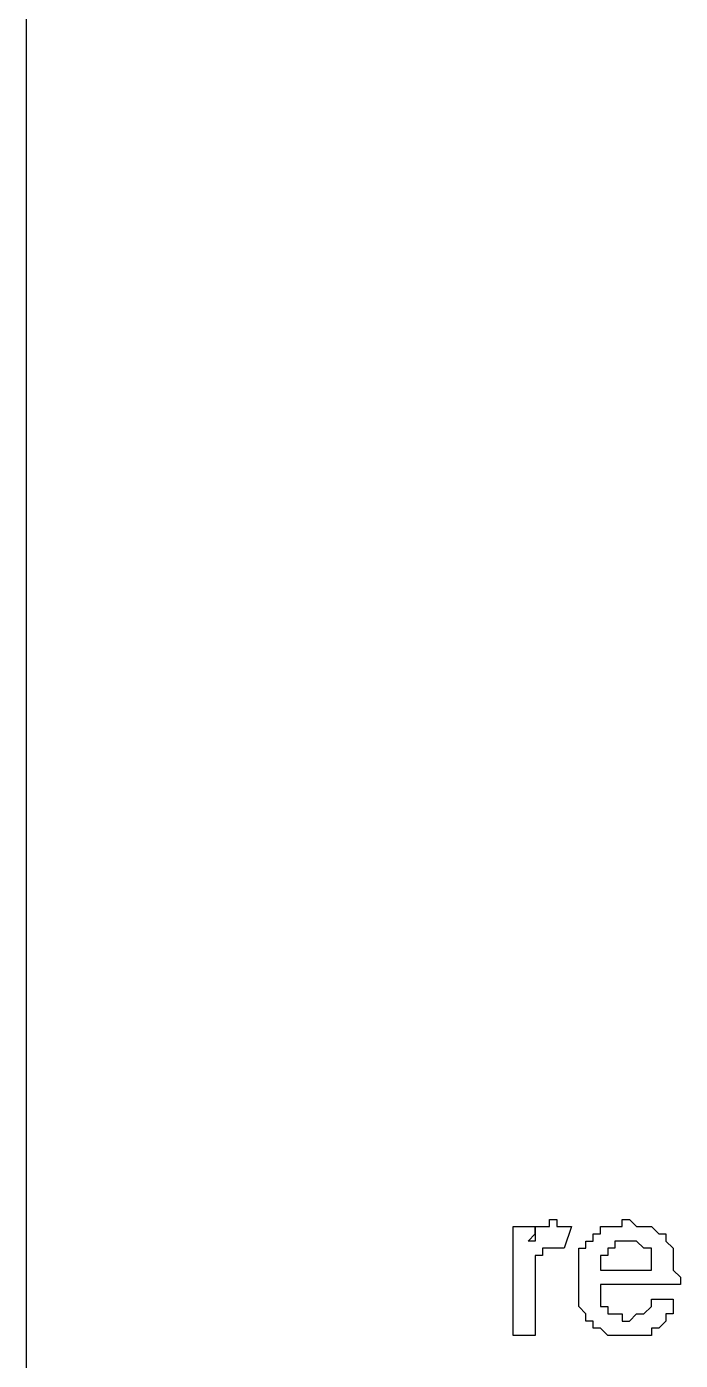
# Model space of a CAD drawing. Header units: inches. Extents: x -628 to 1537, y -1730 to 336.
# Drawn here: x 810.82 to 834.65, y -316.31 to -267.72 of the extents above; entities that cross this region are included whole.
import ezdxf

# ---------------------------------------------------------------- set-up
doc = ezdxf.new("R2010")
doc.units = ezdxf.units.IN
doc.layers.get('0').update_dxf_attribs({"linetype": 'CONTINUOUS'})

msp = doc.modelspace()

# ---------------------------------------------------------------- linework, layer by layer
at = {"color": 5}
msp.add_line((810.815, -632.943), (810.815, 156.277), dxfattribs=at)
at = {"color": 6}
for p, q in [((828.558, -315.401), (828.558, -311.427)), ((828.558, -311.427), (829.352, -311.427)), ((829.352, -311.427), (829.352, -311.959)), ((829.352, -311.696), (829.352, -311.427)), ((829.352, -311.427), (829.352, -311.427)), ((829.352, -311.427), (829.621, -311.427)), ((829.621, -311.427), (829.621, -311.427)), ((829.621, -311.427), (829.621, -311.427)), ((829.621, -311.427), (829.621, -311.427)), ((829.621, -311.427), (829.621, -311.427)), ((829.621, -311.427), (829.884, -311.427)), ((829.884, -311.427), (829.884, -311.171)), ((829.884, -311.171), (829.884, -311.171)), ((829.884, -311.171), (829.884, -311.171)), ((829.884, -311.171), (830.147, -311.171)), ((829.884, -311.427), (829.884, -311.427)), ((830.147, -311.171), (830.147, -311.427)), ((830.147, -311.427), (830.147, -311.427)), ((830.147, -311.427), (830.409, -311.427)), ((830.678, -311.427), (830.409, -312.222)), ((830.409, -311.427), (830.409, -311.427)), ((830.409, -311.427), (830.409, -311.427)), ((830.409, -311.427), (830.409, -311.427)), ((830.409, -311.427), (830.678, -311.427)), ((830.678, -311.427), (830.678, -311.427)), ((830.678, -311.427), (830.678, -311.427)), ((830.678, -311.427), (830.678, -311.427)), ((830.678, -311.427), (830.678, -311.427)), ((831.742, -311.696), (831.742, -311.427)), ((831.742, -311.427), (831.742, -311.427)), ((831.742, -311.427), (831.742, -311.427)), ((831.742, -311.427), (832.005, -311.427)), ((832.005, -311.427), (832.005, -311.427)), ((832.005, -311.427), (832.005, -311.427)), ((832.005, -311.427), (832.005, -311.427)), ((832.005, -311.427), (832.267, -311.427)), ((832.267, -311.427), (832.267, -311.427)), ((832.267, -311.427), (832.267, -311.427)), ((832.267, -311.427), (832.267, -311.427)), ((832.267, -311.427), (832.53, -311.427)), ((832.53, -311.427), (832.53, -311.171)), ((832.53, -311.171), (832.53, -311.171)), ((832.53, -311.171), (832.799, -311.171)), ((832.799, -311.171), (832.799, -311.171)), ((832.799, -311.171), (832.799, -311.171)), ((832.799, -311.171), (832.799, -311.171)), ((832.799, -311.171), (833.056, -311.427)), ((833.056, -311.427), (833.056, -311.427)), ((833.056, -311.427), (833.056, -311.427)), ((833.056, -311.427), (833.056, -311.427)), ((833.056, -311.427), (833.325, -311.427)), ((833.325, -311.427), (833.325, -311.427)), ((833.325, -311.427), (833.325, -311.427)), ((833.325, -311.427), (833.325, -311.427)), ((833.325, -311.427), (833.594, -311.427)), ((833.594, -311.427), (833.594, -311.427)), ((833.594, -311.427), (833.594, -311.427)), ((833.594, -311.427), (833.594, -311.427)), ((833.594, -311.427), (833.863, -311.696)), ((829.096, -311.959), (829.352, -311.696)), ((829.352, -311.696), (829.352, -311.696)), ((829.352, -311.696), (829.352, -311.696)), ((829.352, -311.696), (829.352, -311.696)), ((831.473, -311.959), (831.473, -311.696)), ((831.473, -311.696), (831.473, -311.696)), ((831.473, -311.696), (831.473, -311.696)), ((831.473, -311.696), (831.473, -311.696)), ((831.473, -311.696), (831.473, -311.696)), ((831.473, -311.696), (831.742, -311.696)), ((833.863, -311.696), (833.863, -311.696)), ((833.863, -311.696), (833.863, -311.696)), ((833.863, -311.696), (833.863, -311.696)), ((833.863, -311.696), (833.863, -311.696)), ((833.863, -311.696), (834.119, -311.696)), ((834.119, -311.696), (834.119, -311.959)), ((829.352, -311.959), (829.096, -311.959)), ((829.096, -311.959), (829.096, -311.959)), ((829.884, -312.222), (829.621, -312.222)), ((829.621, -312.222), (829.621, -312.222)), ((829.621, -312.222), (829.621, -312.222)), ((829.621, -312.222), (829.621, -312.222)), ((829.621, -312.222), (829.621, -312.491)), ((830.147, -312.222), (829.884, -312.222)), ((829.884, -312.222), (829.884, -312.222)), ((829.884, -312.222), (829.884, -312.222)), ((829.884, -312.222), (829.884, -312.222)), ((829.884, -312.222), (829.884, -312.222)), ((830.409, -312.222), (830.147, -312.222)), ((830.147, -312.222), (830.147, -312.222)), ((830.147, -312.222), (830.147, -312.222)), ((830.147, -312.222), (830.147, -312.222)), ((830.409, -312.222), (830.409, -312.222)), ((830.409, -312.222), (830.409, -312.222)), ((830.947, -312.491), (830.947, -312.222)), ((830.947, -312.222), (831.204, -312.222)), ((831.204, -312.222), (831.204, -311.959)), ((831.204, -311.959), (831.204, -311.959)), ((831.204, -311.959), (831.204, -311.959)), ((831.204, -311.959), (831.473, -311.959)), ((831.204, -312.222), (831.204, -312.222)), ((831.204, -312.222), (831.204, -312.222)), ((831.204, -312.222), (831.204, -312.222)), ((832.267, -312.222), (832.005, -312.222)), ((832.005, -312.222), (832.005, -312.222)), ((832.005, -312.222), (832.005, -312.222)), ((832.005, -312.222), (832.005, -312.222)), ((832.005, -312.222), (832.005, -312.491)), ((832.53, -311.959), (832.267, -311.959)), ((832.267, -311.959), (832.267, -311.959)), ((832.267, -311.959), (832.267, -311.959)), ((832.267, -311.959), (832.267, -312.222)), ((832.799, -311.959), (832.53, -311.959)), ((832.53, -311.959), (832.53, -311.959)), ((832.53, -311.959), (832.53, -311.959)), ((832.53, -311.959), (832.53, -311.959)), ((833.056, -311.959), (832.799, -311.959)), ((832.799, -311.959), (832.799, -311.959)), ((832.799, -311.959), (832.799, -311.959)), ((832.799, -311.959), (832.799, -311.959)), ((833.325, -312.222), (833.056, -311.959)), ((833.056, -311.959), (833.056, -311.959)), ((833.056, -311.959), (833.056, -311.959)), ((833.056, -311.959), (833.056, -311.959)), ((833.594, -312.222), (833.325, -312.222)), ((833.325, -312.222), (833.325, -312.222)), ((833.325, -312.222), (833.325, -312.222)), ((833.325, -312.222), (833.325, -312.222)), ((833.325, -312.222), (833.325, -312.222)), ((833.594, -313.022), (833.594, -312.222)), ((834.119, -311.959), (834.119, -311.959)), ((834.119, -311.959), (834.119, -311.959)), ((834.119, -311.959), (834.119, -311.959)), ((834.119, -311.959), (834.388, -312.222)), ((834.388, -312.222), (834.388, -312.222)), ((834.388, -312.222), (834.388, -312.222)), ((834.388, -312.222), (834.388, -312.222)), ((834.388, -312.222), (834.388, -312.222)), ((834.388, -312.222), (834.388, -312.491)), ((829.621, -312.491), (829.352, -312.491)), ((829.352, -312.491), (829.352, -312.491)), ((829.352, -312.491), (829.352, -312.491)), ((829.352, -312.491), (829.352, -312.755)), ((829.352, -312.755), (829.352, -312.755)), ((829.352, -312.755), (829.352, -312.755)), ((829.352, -312.755), (829.352, -312.755)), ((829.352, -312.755), (829.352, -313.022)), ((829.621, -312.491), (829.621, -312.491)), ((830.947, -312.755), (830.947, -312.491)), ((830.947, -312.491), (830.947, -312.491)), ((830.947, -312.491), (830.947, -312.491)), ((830.947, -312.491), (830.947, -312.491)), ((830.947, -313.022), (830.947, -312.755)), ((830.947, -312.755), (830.947, -312.755)), ((830.947, -312.755), (830.947, -312.755)), ((832.005, -312.491), (831.742, -312.491)), ((831.742, -312.491), (831.742, -312.491)), ((831.742, -312.491), (831.742, -312.755)), ((831.742, -312.755), (831.742, -312.755)), ((831.742, -312.755), (831.742, -312.755)), ((831.742, -312.755), (831.742, -312.755)), ((831.742, -312.755), (831.742, -313.022)), ((832.005, -312.491), (832.005, -312.491)), ((834.388, -312.491), (834.388, -312.491)), ((834.388, -312.491), (834.388, -312.491)), ((834.388, -312.491), (834.388, -312.491)), ((834.388, -312.491), (834.388, -312.755)), ((834.388, -312.755), (834.388, -312.755)), ((834.388, -312.755), (834.388, -312.755)), ((834.388, -312.755), (834.388, -312.755)), ((834.388, -312.755), (834.388, -313.022)), ((829.352, -313.022), (829.352, -313.022)), ((829.352, -313.022), (829.352, -313.022)), ((829.352, -313.022), (829.352, -313.28)), ((829.352, -313.28), (829.352, -313.28)), ((829.352, -313.28), (829.352, -315.401)), ((830.947, -313.28), (830.947, -313.022)), ((830.947, -313.022), (830.947, -313.022)), ((830.947, -313.022), (830.947, -313.022)), ((830.947, -313.022), (830.947, -313.022)), ((830.947, -313.547), (830.947, -313.28)), ((830.947, -313.28), (830.947, -313.28)), ((830.947, -313.28), (830.947, -313.28)), ((831.742, -313.022), (831.742, -313.022)), ((831.742, -313.022), (833.594, -313.022)), ((834.388, -313.022), (834.388, -313.022)), ((834.388, -313.022), (834.388, -313.022)), ((834.388, -313.022), (834.651, -313.28)), ((834.651, -313.28), (834.651, -313.28)), ((834.651, -313.28), (834.651, -313.28)), ((834.651, -313.28), (834.651, -313.547)), ((830.947, -313.815), (830.947, -313.547)), ((830.947, -313.547), (830.947, -313.547)), ((830.947, -313.547), (830.947, -313.547)), ((830.947, -314.073), (830.947, -313.815)), ((830.947, -313.815), (830.947, -313.815)), ((830.947, -313.815), (830.947, -313.815)), ((834.651, -313.547), (831.742, -313.547)), ((831.742, -313.547), (831.742, -314.339)), ((834.651, -313.547), (834.651, -313.547)), ((834.651, -313.547), (834.651, -313.547)), ((834.651, -313.547), (834.651, -313.547)), ((830.947, -314.339), (830.947, -314.073)), ((830.947, -314.073), (830.947, -314.073)), ((830.947, -314.073), (830.947, -314.073)), ((830.947, -314.073), (830.947, -314.073)), ((831.204, -314.607), (830.947, -314.339)), ((830.947, -314.339), (830.947, -314.339)), ((830.947, -314.339), (830.947, -314.339)), ((830.947, -314.339), (830.947, -314.339)), ((831.742, -314.339), (832.005, -314.339)), ((832.005, -314.339), (832.005, -314.339)), ((832.005, -314.339), (832.005, -314.339)), ((832.005, -314.339), (832.005, -314.339)), ((832.005, -314.339), (832.005, -314.607)), ((833.325, -314.607), (833.594, -314.339)), ((833.594, -314.339), (833.594, -314.073)), ((833.594, -314.073), (833.594, -314.073)), ((833.594, -314.073), (833.594, -314.073)), ((833.594, -314.073), (833.594, -314.073)), ((833.594, -314.073), (834.388, -314.073)), ((833.594, -314.339), (833.594, -314.339)), ((833.594, -314.339), (833.594, -314.339)), ((833.594, -314.339), (833.594, -314.339)), ((834.388, -314.073), (834.388, -314.073)), ((834.388, -314.073), (834.388, -314.339)), ((834.388, -314.339), (834.388, -314.339)), ((834.388, -314.339), (834.388, -314.339)), ((834.388, -314.339), (834.388, -314.339)), ((834.388, -314.339), (834.388, -314.607)), ((831.204, -314.876), (831.204, -314.607)), ((831.204, -314.607), (831.204, -314.607)), ((831.204, -314.607), (831.204, -314.607)), ((831.204, -314.607), (831.204, -314.607)), ((831.204, -314.607), (831.204, -314.607)), ((832.005, -314.607), (832.005, -314.607)), ((832.005, -314.607), (832.267, -314.607)), ((832.267, -314.607), (832.267, -314.607)), ((832.267, -314.607), (832.267, -314.607)), ((832.267, -314.607), (832.267, -314.607)), ((832.267, -314.607), (832.53, -314.607)), ((832.53, -314.607), (832.53, -314.607)), ((832.53, -314.607), (832.53, -314.876)), ((832.799, -314.876), (833.056, -314.607)), ((833.056, -314.607), (833.056, -314.607)), ((833.056, -314.607), (833.056, -314.607)), ((833.056, -314.607), (833.325, -314.607)), ((833.325, -314.607), (833.325, -314.607)), ((833.325, -314.607), (833.325, -314.607)), ((833.325, -314.607), (833.325, -314.607)), ((833.325, -314.607), (833.325, -314.607)), ((833.325, -314.607), (833.325, -314.607)), ((834.388, -314.607), (834.119, -314.607)), ((834.119, -314.607), (834.119, -314.876)), ((834.388, -314.607), (834.388, -314.607)), ((834.388, -314.607), (834.388, -314.607)), ((831.473, -314.876), (831.204, -314.876)), ((831.204, -314.876), (831.204, -314.876)), ((831.473, -315.134), (831.473, -314.876)), ((831.473, -314.876), (831.473, -314.876)), ((831.473, -314.876), (831.473, -314.876)), ((831.473, -314.876), (831.473, -314.876)), ((831.742, -315.134), (831.473, -315.134)), ((831.473, -315.134), (831.473, -315.134)), ((832.005, -315.401), (831.742, -315.134)), ((831.742, -315.134), (831.742, -315.134)), ((831.742, -315.134), (831.742, -315.134)), ((831.742, -315.134), (831.742, -315.134)), ((831.742, -315.134), (831.742, -315.134)), ((832.53, -314.876), (832.53, -314.876)), ((832.53, -314.876), (832.799, -314.876)), ((832.799, -314.876), (832.799, -314.876)), ((832.799, -314.876), (832.799, -314.876)), ((832.799, -314.876), (832.799, -314.876)), ((833.863, -315.134), (833.594, -315.134)), ((833.594, -315.134), (833.594, -315.134)), ((833.594, -315.134), (833.594, -315.401)), ((834.119, -314.876), (833.863, -315.134)), ((833.863, -315.134), (833.863, -315.134)), ((833.863, -315.134), (833.863, -315.134)), ((833.863, -315.134), (833.863, -315.134)), ((833.863, -315.134), (833.863, -315.134)), ((834.119, -314.876), (834.119, -314.876)), ((834.119, -314.876), (834.119, -314.876)), ((834.119, -314.876), (834.119, -314.876)), ((834.119, -314.876), (834.119, -314.876)), ((829.352, -315.401), (828.558, -315.401)), ((832.267, -315.401), (832.005, -315.401)), ((832.005, -315.401), (832.005, -315.401)), ((832.005, -315.401), (832.005, -315.401)), ((832.005, -315.401), (832.005, -315.401)), ((832.53, -315.401), (832.267, -315.401)), ((832.267, -315.401), (832.267, -315.401)), ((832.267, -315.401), (832.267, -315.401)), ((832.799, -315.401), (832.53, -315.401)), ((832.53, -315.401), (832.53, -315.401)), ((832.53, -315.401), (832.53, -315.401)), ((833.056, -315.401), (832.799, -315.401)), ((832.799, -315.401), (832.799, -315.401)), ((832.799, -315.401), (832.799, -315.401)), ((832.799, -315.401), (832.799, -315.401)), ((832.799, -315.401), (832.799, -315.401)), ((833.325, -315.401), (833.056, -315.401)), ((833.056, -315.401), (833.056, -315.401)), ((833.056, -315.401), (833.056, -315.401)), ((833.594, -315.401), (833.325, -315.401)), ((833.325, -315.401), (833.325, -315.401)), ((833.325, -315.401), (833.325, -315.401)), ((833.325, -315.401), (833.325, -315.401)), ((833.594, -315.401), (833.594, -315.401))]:
    msp.add_line(p, q, dxfattribs=at)

doc.saveas('drawing.dxf')
